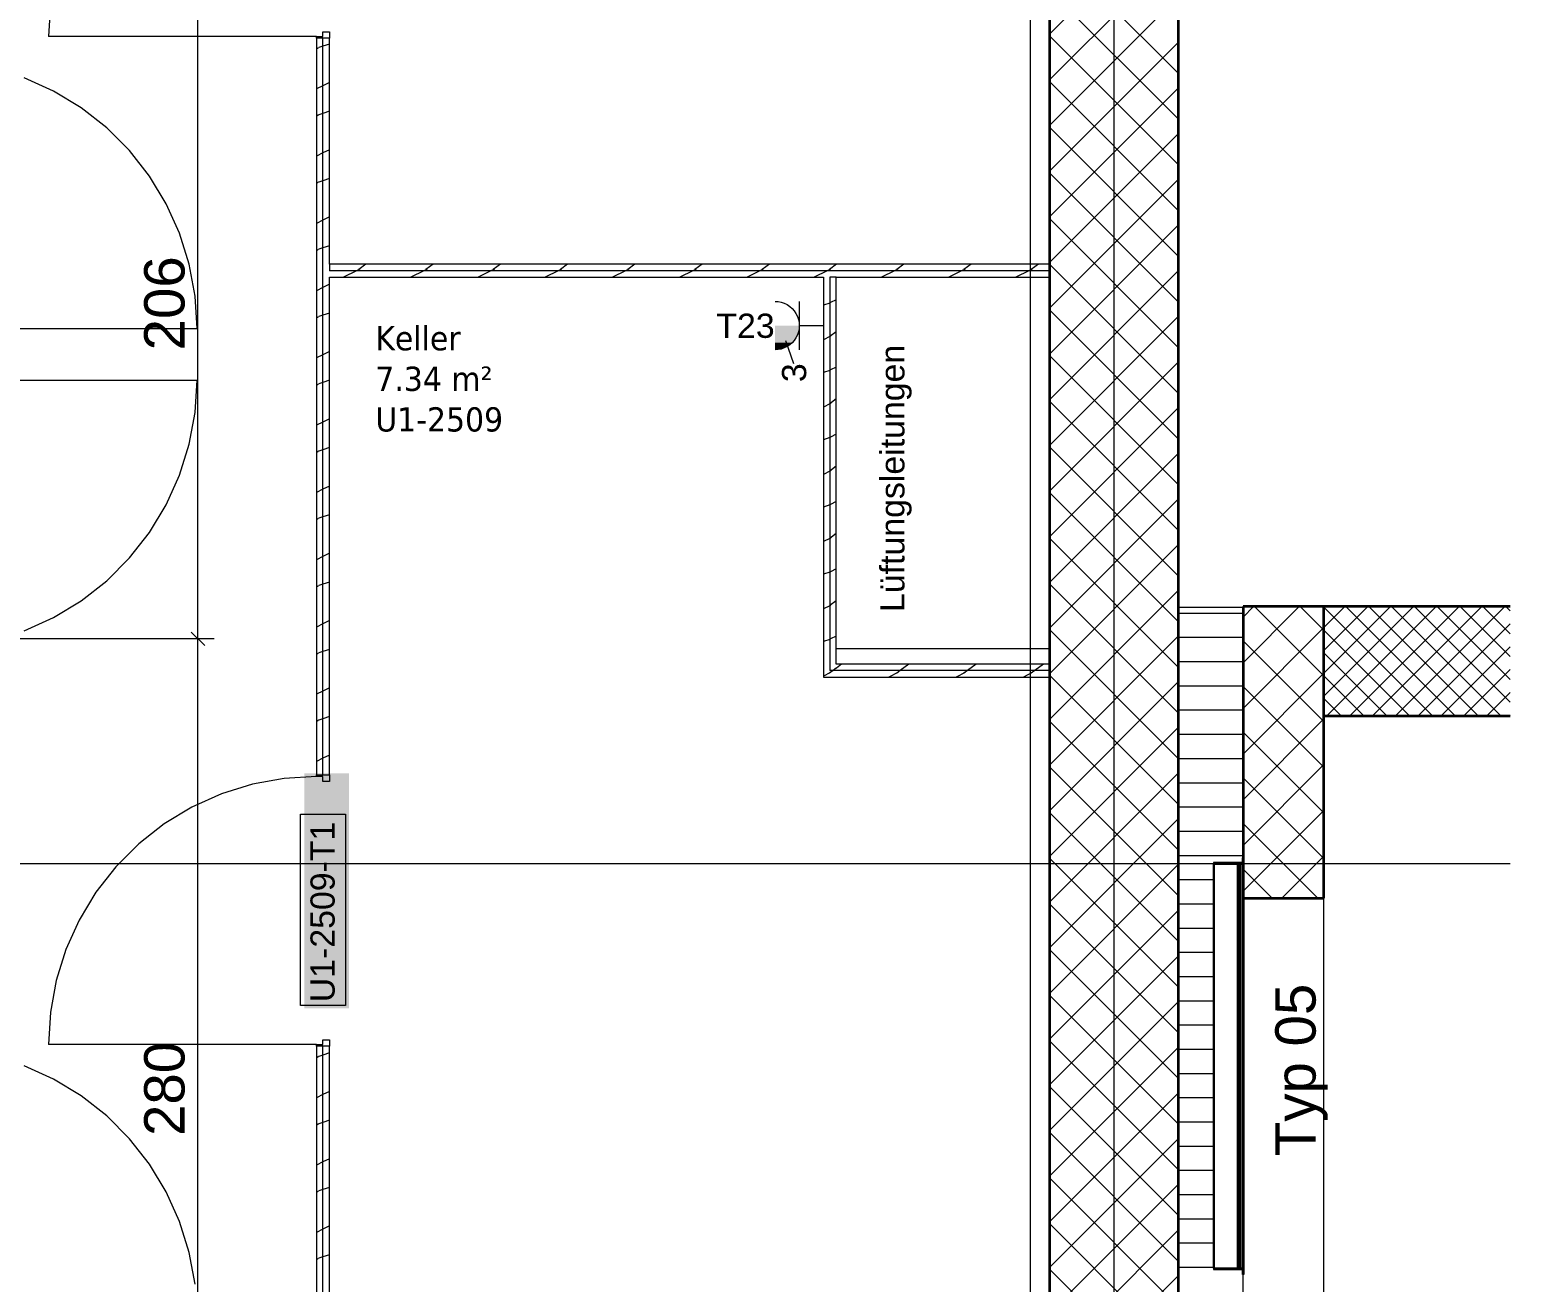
# Model space of a CAD drawing. Extents: x -1067 to 613, y -179 to 712.
# Drawn here: x 107.1 to 199.5, y -36.5 to 41 of the extents above; entities that cross this region are included whole.
import ezdxf
from ezdxf.lldxf.tags import DXFTag

# ---------------------------------------------------------------- set-up
doc = ezdxf.new("R2010")
doc.units = 0
doc.layers.get('0').update_dxf_attribs({"lineweight": 13})
for name, color, linetype, lineweight in [('A-AREA-____-IDEN', 7, 'Continuous', 5), ('A-DETL-____-THIN', 7, 'Continuous', 9), ('A-DOOR-____-IDEN', 7, 'Continuous', 5), ('A-DOOR-FRAM-MCUT', 7, 'Continuous', 9), ('A-DOOR-OPNG-OTLN', 7, 'Continuous', 9), ('A-FLOR-____-MCUT', 7, 'Continuous', 35), ('A-FLOR-____-OTLN', 7, 'Continuous', 9), ('A-FLOR-____-OVHD', 7, 'Strichpunkt - Fein', 9), ('A-WALL-____-MCUT', 7, 'Continuous', 35), ('A-WALL-____-PATT', 7, 'Continuous', 35), ('A-WALL-FNSH-MCUT', 7, 'Continuous', 35), ('E-LITE-EQPM-OTLN', 7, 'Continuous', 9), ('S-COLS-____-MCUT', 7, 'Continuous', 35), ('S-COLS-____-OTLN', 7, 'Continuous', 9), ('S-GRID-____-OTLN', 7, 'Continuous', 5), ('Text', 7, 'Continuous', 5)]:
    doc.layers.add(name, color=color, linetype=linetype, lineweight=lineweight)
for name, color, linetype, lineweight, true_color in [('A-DETL-____-OTLN', 5, 'Continuous', 9, 0x0000ff), ('EL01_VVV_Mass', 7, 'Continuous', 13, 0xb2b200), ('EL01_WAN_Kraft', 1, 'Continuous', 13, 0xff0000), ('EL01_WAN_Leuchten', 7, 'Continuous', 13, 0x0080ff), ('EL01_WAN_Leuchtentyp', 7, 'Continuous', 13, 0x0099ff)]:
    doc.layers.add(name, color=color, linetype=linetype, lineweight=lineweight, true_color=true_color)
doc.styles.get("Standard").update_dxf_attribs({"font": 'arial.ttf'})
tags = doc.linetypes.add('_Rasterlinie_', pattern=[0.375, 0.2, -0.05, 0.075, -0.05]).pattern_tags.tags
tags[10:11] = [DXFTag(74, 4), DXFTag(75, 0), DXFTag(340, '0'), DXFTag(46, 1.0), DXFTag(50, 0.0), DXFTag(44, 0.0), DXFTag(45, 0.0)]
tags[8:9] = [DXFTag(74, 4), DXFTag(75, 0), DXFTag(340, '0'), DXFTag(46, 1.0), DXFTag(50, 0.0), DXFTag(44, 0.0), DXFTag(45, 0.0)]
tags[6:7] = [DXFTag(74, 4), DXFTag(75, 0), DXFTag(340, '0'), DXFTag(46, 1.0), DXFTag(50, 0.0), DXFTag(44, 0.0), DXFTag(45, 0.0)]
tags[4:5] = [DXFTag(74, 4), DXFTag(75, 0), DXFTag(340, '0'), DXFTag(46, 1.0), DXFTag(50, 0.0), DXFTag(44, 0.0), DXFTag(45, 0.0)]
tags = doc.linetypes.add('Gestrichelt', pattern=[0.1, 0.05, -0.05]).pattern_tags.tags
tags[6:7] = [DXFTag(74, 4), DXFTag(75, 0), DXFTag(340, '0'), DXFTag(46, 1.0), DXFTag(50, 0.0), DXFTag(44, 0.0), DXFTag(45, 0.0)]
tags[4:5] = [DXFTag(74, 4), DXFTag(75, 0), DXFTag(340, '0'), DXFTag(46, 1.0), DXFTag(50, 0.0), DXFTag(44, 0.0), DXFTag(45, 0.0)]
tags = doc.linetypes.add('Strichpunkt - Fein', pattern=[0.2, 0.1, -0.05, 0, -0.05]).pattern_tags.tags
tags[10:11] = [DXFTag(74, 4), DXFTag(75, 0), DXFTag(340, '0'), DXFTag(46, 1.0), DXFTag(50, 0.0), DXFTag(44, 0.0), DXFTag(45, 0.0)]
tags[8:9] = [DXFTag(74, 4), DXFTag(75, 0), DXFTag(340, '0'), DXFTag(46, 1.0), DXFTag(50, 0.0), DXFTag(44, 0.0), DXFTag(45, 0.0)]
tags[6:7] = [DXFTag(74, 4), DXFTag(75, 0), DXFTag(340, '0'), DXFTag(46, 1.0), DXFTag(50, 0.0), DXFTag(44, 0.0), DXFTag(45, 0.0)]
tags[4:5] = [DXFTag(74, 4), DXFTag(75, 0), DXFTag(340, '0'), DXFTag(46, 1.0), DXFTag(50, 0.0), DXFTag(44, 0.0), DXFTag(45, 0.0)]

# ---------------------------------------------------------------- blocks, each defined once
blk = doc.blocks.new('Referenz-A0UNPC4Q6I', base_point=(-1062.181, -175.856))
at = {"layer": 'A-DETL-____-OTLN', "color": 0, "linetype": 'Gestrichelt', "ltscale": 0.13}
for p, q in [((169.103, 25.684), (169.103, 2.684)), ((157.103, 2.684), (170.303, 2.684))]:
    blk.add_line(p, q, dxfattribs=at)
at = {"layer": 'A-DETL-____-THIN', "color": 0, "linetype": 'Continuous', "ltscale": 0.13}
blk.add_line((187.303, 5.292), (187.303, -1.482), dxfattribs=at)
at = {"layer": 'A-DOOR-____-IDEN', "color": 0, "linetype": 'Continuous', "ltscale": 0.13}
for p, q in [((123.912, -19.408), (123.912, -7.568)), ((123.912, -7.568), (126.692, -7.568)), ((126.692, -7.568), (126.692, -19.408)), ((126.692, -19.408), (123.912, -19.408))]:
    blk.add_line(p, q, dxfattribs=at)
at = {"layer": 'A-DOOR-____-IDEN', "color": 7, "linetype": 'Continuous', "ltscale": 0.13, "true_color": 0xffffff}
for points in [[(124.155, -19.583), (126.914, -19.583), (124.155, -5.044)], [(126.914, -19.583), (124.155, -5.044), (126.914, -5.044)]]:
    blk.add_solid(points, dxfattribs=at)
at = {"layer": 'A-DOOR-FRAM-MCUT', "color": 0, "linetype": 'Continuous', "ltscale": 0.13}
for p, q in [((125.303, 40.884), (125.703, 40.884)), ((125.303, 40.584), (125.303, 40.884)), ((125.703, 40.884), (125.703, 40.484)), ((124.903, 40.584), (125.303, 40.584)), ((124.903, 40.484), (124.903, 40.584)), ((125.703, 40.484), (124.903, 40.484)), ((124.903, -5.134), (125.703, -5.134)), ((124.903, -5.234), (124.903, -5.134)), ((125.303, -5.234), (124.903, -5.234)), ((125.303, -5.534), (125.303, -5.234)), ((125.703, -5.534), (125.303, -5.534)), ((125.703, -5.134), (125.703, -5.534)), ((124.903, -21.834), (125.303, -21.834)), ((124.903, -21.934), (124.903, -21.834)), ((125.703, -21.934), (124.903, -21.934)), ((125.303, -21.534), (125.703, -21.534)), ((125.303, -21.834), (125.303, -21.534)), ((125.703, -21.534), (125.703, -21.934))]:
    blk.add_line(p, q, dxfattribs=at)
at = {"layer": 'A-DOOR-OPNG-OTLN', "color": 0, "linetype": 'Continuous', "ltscale": 0.13}
for p, q in [((108.424, 42.585), (108.303, 40.584)), ((124.903, 40.584), (108.303, 40.584)), ((108.617, 37.211), (106.789, 38.033)), ((110.333, 36.174), (108.617, 37.211)), ((111.911, 34.937), (110.333, 36.174)), ((113.328, 33.52), (111.911, 34.937)), ((114.565, 31.942), (113.328, 33.52)), ((115.602, 30.227), (114.565, 31.942)), ((116.424, 28.399), (115.602, 30.227)), ((117.021, 26.485), (116.424, 28.399)), ((117.382, 24.513), (117.021, 26.485)), ((117.503, 22.512), (117.382, 24.513)), ((100.903, 22.512), (117.503, 22.512)), ((100.903, 19.312), (117.503, 19.312)), ((117.382, 17.311), (117.503, 19.312)), ((117.021, 15.339), (117.382, 17.311)), ((116.424, 13.426), (117.021, 15.339)), ((115.602, 11.598), (116.424, 13.426)), ((114.565, 9.882), (115.602, 11.598)), ((113.328, 8.304), (114.565, 9.882)), ((111.911, 6.887), (113.328, 8.304)), ((110.333, 5.651), (111.911, 6.887)), ((108.617, 4.614), (110.333, 5.651)), ((106.789, 3.791), (108.617, 4.614)), ((122.902, -5.355), (120.93, -5.717)), ((124.903, -5.234), (122.902, -5.355)), ((119.017, -6.313), (117.189, -7.136)), ((120.93, -5.717), (119.017, -6.313)), ((117.189, -7.136), (115.473, -8.173)), ((115.473, -8.173), (113.895, -9.409)), ((113.895, -9.409), (112.478, -10.826)), ((112.478, -10.826), (111.241, -12.404)), ((111.241, -12.404), (110.204, -14.12)), ((110.204, -14.12), (109.382, -15.948)), ((109.382, -15.948), (108.785, -17.862)), ((108.785, -17.862), (108.424, -19.833)), ((108.424, -19.833), (108.303, -21.834)), ((124.903, -21.834), (108.303, -21.834)), ((108.617, -23.971), (106.789, -23.148)), ((110.333, -25.008), (108.617, -23.971)), ((111.911, -26.244), (110.333, -25.008)), ((113.328, -27.662), (111.911, -26.244)), ((114.565, -29.24), (113.328, -27.662)), ((115.602, -30.955), (114.565, -29.24)), ((116.424, -32.783), (115.602, -30.955)), ((117.021, -34.697), (116.424, -32.783)), ((117.382, -36.669), (117.021, -34.697))]:
    blk.add_line(p, q, dxfattribs=at)
at = {"layer": 'A-FLOR-____-MCUT', "color": 0, "linetype": 'Continuous', "ltscale": 0.35}
for p, q in [((198.844, 5.292), (187.303, 5.292)), ((187.303, -1.482), (198.844, -1.482))]:
    blk.add_line(p, q, dxfattribs=at)
at = {"layer": 'A-FLOR-____-OTLN', "color": 0, "linetype": 'Continuous', "ltscale": 0.13}
for p, q in [((187.303, 3.985), (188.609, 5.292)), ((187.303, 2.571), (190.024, 5.292)), ((187.303, 1.157), (191.438, 5.292)), ((187.303, -0.257), (192.852, 5.292)), ((194.03, -1.482), (187.303, 5.245)), ((187.492, -1.482), (194.266, 5.292)), ((195.444, -1.482), (188.67, 5.292)), ((188.907, -1.482), (195.68, 5.292)), ((196.858, -1.482), (190.085, 5.292)), ((190.321, -1.482), (197.095, 5.292)), ((198.273, -1.482), (191.499, 5.292)), ((191.735, -1.482), (198.509, 5.292)), ((198.844, -0.639), (192.913, 5.292)), ((198.844, 0.775), (194.327, 5.292)), ((198.844, 2.19), (195.741, 5.292)), ((198.844, 3.604), (197.156, 5.292)), ((198.844, 5.018), (198.57, 5.292)), ((192.616, -1.482), (187.303, 3.831)), ((193.149, -1.482), (198.844, 4.212)), ((194.563, -1.482), (198.844, 2.798)), ((191.201, -1.482), (187.303, 2.416)), ((189.787, -1.482), (187.303, 1.002)), ((195.978, -1.482), (198.844, 1.384)), ((188.373, -1.482), (187.303, -0.412)), ((197.392, -1.482), (198.844, -0.03)), ((198.806, -1.482), (198.844, -1.445))]:
    blk.add_line(p, q, dxfattribs=at)
at = {"layer": 'A-FLOR-____-OVHD', "color": 0, "linetype": 'Strichpunkt - Fein', "ltscale": 0.13}
blk.add_line((169.103, 85.779), (169.103, -171.085), dxfattribs=at)
at = {"layer": 'A-WALL-____-MCUT', "color": 0, "linetype": 'Continuous', "ltscale": 0.35}
for p, q in [((170.303, 86.084), (170.303, 26.084)), ((178.303, -171.085), (178.303, 86.031)), ((170.303, 26.084), (170.303, -48.334))]:
    blk.add_line(p, q, dxfattribs=at)
at = {"layer": 'A-WALL-____-MCUT', "color": 0, "linetype": 'Continuous', "lineweight": 9, "ltscale": 0.13}
for p, q in [((125.303, -5.134), (125.303, 40.484)), ((125.703, 26.484), (125.703, 26.084)), ((170.303, 26.084), (125.703, 26.084)), ((157.103, 25.684), (156.703, 25.684)), ((156.703, 25.684), (156.703, 1.326)), ((182.303, 5.238), (178.303, 5.238)), ((182.303, -171.085), (182.303, 5.238)), ((170.303, 1.326), (156.703, 1.326)), ((125.303, -48.734), (125.303, -21.934))]:
    blk.add_line(p, q, dxfattribs=at)
at = {"layer": 'A-WALL-____-PATT', "color": 0, "linetype": 'Continuous', "lineweight": 9, "ltscale": 0.13}
for p, q in [((170.303, 40.726), (178.303, 48.726)), ((178.303, 38.287), (170.303, 46.287)), ((170.303, 37.897), (178.303, 45.897)), ((178.303, 35.458), (170.303, 43.458)), ((170.303, 35.069), (178.303, 43.069)), ((178.303, 32.63), (170.303, 40.63)), ((125.018, 39.892), (124.903, 39.806)), ((125.303, 39.988), (125.055, 39.905)), ((125.703, 40.121), (125.303, 39.988)), ((170.303, 32.24), (178.303, 40.24)), ((125.303, 37.54), (124.903, 37.34)), ((125.703, 37.74), (125.303, 37.54)), ((178.303, 29.801), (170.303, 37.801)), ((170.303, 29.412), (178.303, 37.412)), ((125.019, 35.727), (124.903, 35.641)), ((125.303, 35.823), (125.055, 35.74)), ((125.703, 35.956), (125.303, 35.823)), ((178.303, 26.973), (170.303, 34.973)), ((170.303, 26.583), (178.303, 34.583)), ((125.303, 33.376), (124.903, 33.176)), ((125.703, 33.576), (125.303, 33.376)), ((125.019, 31.563), (124.903, 31.476)), ((125.303, 31.658), (125.055, 31.575)), ((125.703, 31.791), (125.303, 31.658)), ((178.303, 24.144), (170.303, 32.144)), ((170.303, 23.755), (178.303, 31.755)), ((125.303, 29.211), (124.903, 29.011)), ((125.703, 29.411), (125.303, 29.211)), ((178.303, 21.316), (170.303, 29.316)), ((170.303, 20.927), (178.303, 28.927)), ((125.02, 27.398), (124.903, 27.311)), ((125.303, 27.493), (125.055, 27.411)), ((125.703, 27.627), (125.303, 27.493)), ((127.38, 26.084), (126.58, 25.684)), ((127.592, 26.19), (127.38, 26.084)), ((127.966, 26.484), (127.519, 26.149)), ((131.545, 26.084), (130.745, 25.684)), ((131.757, 26.19), (131.545, 26.084)), ((132.131, 26.484), (131.684, 26.149)), ((135.71, 26.084), (134.91, 25.684)), ((135.921, 26.19), (135.71, 26.084)), ((136.296, 26.484), (135.85, 26.149)), ((139.875, 26.084), (139.075, 25.684)), ((140.086, 26.19), (139.875, 26.084)), ((140.461, 26.484), (140.015, 26.149)), ((144.04, 26.084), (143.24, 25.684)), ((144.251, 26.19), (144.04, 26.084)), ((144.626, 26.484), (144.18, 26.15)), ((148.205, 26.084), (147.405, 25.684)), ((148.416, 26.19), (148.205, 26.084)), ((148.791, 26.484), (148.346, 26.15)), ((152.37, 26.084), (151.57, 25.684)), ((152.581, 26.19), (152.37, 26.084)), ((152.956, 26.484), (152.511, 26.15)), ((156.534, 26.084), (155.734, 25.684)), ((156.746, 26.19), (156.534, 26.084)), ((157.121, 26.484), (156.676, 26.15)), ((160.699, 26.084), (159.899, 25.684)), ((160.911, 26.19), (160.699, 26.084)), ((161.286, 26.484), (160.842, 26.151)), ((164.864, 26.084), (164.064, 25.684)), ((165.076, 26.19), (164.864, 26.084)), ((165.451, 26.484), (165.007, 26.151)), ((169.029, 26.084), (168.229, 25.684)), ((169.241, 26.19), (169.029, 26.084)), ((169.616, 26.484), (169.172, 26.151)), ((178.303, 18.488), (170.303, 26.488)), ((170.303, 18.098), (178.303, 26.098)), ((125.303, 25.046), (124.903, 24.846)), ((125.703, 25.246), (125.303, 25.046)), ((156.703, 24.078), (156.303, 23.944)), ((156.71, 24.08), (156.703, 24.078)), ((157.103, 24.286), (156.746, 24.108)), ((125.02, 23.233), (124.903, 23.146)), ((125.303, 23.329), (125.056, 23.246)), ((125.703, 23.462), (125.303, 23.329)), ((178.303, 15.659), (170.303, 23.659)), ((170.303, 15.27), (178.303, 23.27)), ((157.103, 22.306), (156.703, 22.006)), ((156.703, 22.004), (156.303, 21.804)), ((156.703, 22.006), (156.677, 21.986)), ((156.746, 22.025), (156.703, 22.004)), ((125.303, 20.881), (124.903, 20.681)), ((125.703, 21.081), (125.303, 20.881)), ((178.303, 12.831), (170.303, 20.831)), ((170.303, 12.441), (178.303, 20.441)), ((156.703, 19.913), (156.303, 19.78)), ((156.71, 19.915), (156.703, 19.913)), ((157.103, 20.121), (156.746, 19.943)), ((125.021, 19.069), (124.903, 18.981)), ((125.303, 19.164), (125.056, 19.082)), ((125.703, 19.297), (125.303, 19.164)), ((156.703, 17.839), (156.303, 17.639)), ((156.703, 17.841), (156.677, 17.821)), ((157.103, 18.141), (156.703, 17.841)), ((156.746, 17.86), (156.703, 17.839)), ((178.303, 10.002), (170.303, 18.002)), ((170.303, 9.613), (178.303, 17.613)), ((125.303, 16.716), (124.903, 16.516)), ((125.703, 16.916), (125.303, 16.716)), ((156.703, 15.748), (156.303, 15.615)), ((156.711, 15.751), (156.703, 15.748)), ((157.103, 15.956), (156.745, 15.778)), ((125.021, 14.904), (124.903, 14.816)), ((125.303, 14.999), (125.056, 14.917)), ((125.703, 15.133), (125.303, 14.999)), ((178.303, 7.174), (170.303, 15.174)), ((170.303, 6.784), (178.303, 14.784)), ((157.103, 13.976), (156.703, 13.676)), ((156.703, 13.674), (156.303, 13.474)), ((156.703, 13.676), (156.678, 13.657)), ((156.745, 13.695), (156.703, 13.674)), ((125.303, 12.551), (124.903, 12.351)), ((125.703, 12.751), (125.303, 12.551)), ((178.303, 4.345), (170.303, 12.345)), ((156.703, 11.584), (156.303, 11.45)), ((156.711, 11.586), (156.703, 11.584)), ((157.103, 11.791), (156.745, 11.613)), ((170.303, 3.956), (178.303, 11.956)), ((125.022, 10.739), (124.903, 10.651)), ((125.303, 10.835), (125.056, 10.752)), ((125.703, 10.968), (125.303, 10.835)), ((156.703, 9.509), (156.303, 9.309)), ((156.703, 9.511), (156.678, 9.492)), ((157.103, 9.811), (156.703, 9.511)), ((156.745, 9.53), (156.703, 9.509)), ((178.303, 1.517), (170.303, 9.517)), ((125.303, 8.386), (124.903, 8.186)), ((125.703, 8.586), (125.303, 8.386)), ((170.303, 1.128), (178.303, 9.128)), ((156.703, 7.419), (156.303, 7.285)), ((156.711, 7.421), (156.703, 7.419)), ((157.103, 7.627), (156.745, 7.448)), ((125.022, 6.575), (124.903, 6.485)), ((125.303, 6.67), (125.056, 6.588)), ((125.703, 6.803), (125.303, 6.67)), ((178.303, -1.311), (170.303, 6.689)), ((157.103, 5.646), (156.703, 5.346)), ((170.303, -1.701), (178.303, 6.299)), ((156.703, 5.344), (156.303, 5.144)), ((156.703, 5.346), (156.679, 5.327)), ((156.745, 5.365), (156.703, 5.344)), ((178.303, 4.885), (182.303, 4.885)), ((125.303, 4.221), (124.903, 4.021)), ((125.703, 4.421), (125.303, 4.221)), ((178.303, -4.14), (170.303, 3.86)), ((156.703, 3.254), (156.303, 3.121)), ((156.711, 3.257), (156.703, 3.254)), ((157.103, 3.462), (156.745, 3.283)), ((170.303, -4.529), (178.303, 3.471)), ((178.303, 3.385), (182.303, 3.385)), ((125.022, 2.41), (124.903, 2.32)), ((125.303, 2.505), (125.056, 2.423)), ((125.703, 2.638), (125.303, 2.505)), ((178.303, 1.885), (182.303, 1.885)), ((156.703, 1.179), (156.303, 0.979)), ((156.703, 1.181), (156.679, 1.163)), ((156.897, 1.326), (156.705, 1.182)), ((156.745, 1.2), (156.705, 1.18)), ((157.103, 1.481), (156.897, 1.326)), ((157.43, 1.726), (157.107, 1.484)), ((160.91, 1.2), (160.361, 0.926)), ((161.062, 1.326), (160.844, 1.163)), ((161.595, 1.726), (161.062, 1.326)), ((165.075, 1.2), (164.526, 0.926)), ((165.227, 1.326), (165.01, 1.163)), ((165.76, 1.726), (165.227, 1.326)), ((169.24, 1.2), (168.691, 0.926)), ((169.392, 1.326), (169.175, 1.163)), ((169.925, 1.726), (169.392, 1.326)), ((178.303, -6.968), (170.303, 1.032)), ((125.303, 0.056), (124.903, -0.144)), ((125.703, 0.256), (125.303, 0.056)), ((170.303, -7.358), (178.303, 0.642)), ((178.303, 0.385), (182.303, 0.385)), ((125.023, -1.755), (124.903, -1.845)), ((125.303, -1.66), (125.057, -1.742)), ((125.703, -1.526), (125.303, -1.66)), ((178.303, -9.797), (170.303, -1.797)), ((178.303, -1.115), (182.303, -1.115)), ((170.303, -10.186), (178.303, -2.186)), ((178.303, -2.615), (182.303, -2.615)), ((125.303, -4.108), (124.903, -4.308)), ((125.703, -3.908), (125.303, -4.108)), ((178.303, -4.115), (182.303, -4.115)), ((178.303, -12.625), (170.303, -4.625)), ((170.303, -13.015), (178.303, -5.015)), ((178.303, -5.615), (182.303, -5.615)), ((178.303, -7.115), (182.303, -7.115)), ((178.303, -15.454), (170.303, -7.454)), ((170.303, -15.843), (178.303, -7.843)), ((178.303, -8.615), (182.303, -8.615)), ((178.303, -10.115), (182.303, -10.115)), ((178.303, -18.282), (170.303, -10.282)), ((170.303, -18.671), (178.303, -10.671)), ((178.303, -11.615), (180.503, -11.615)), ((178.303, -21.11), (170.303, -13.11)), ((170.303, -21.5), (178.303, -13.5)), ((178.303, -13.115), (180.503, -13.115)), ((178.303, -14.615), (180.503, -14.615)), ((178.303, -23.939), (170.303, -15.939)), ((170.303, -24.328), (178.303, -16.328)), ((178.303, -16.115), (180.503, -16.115)), ((178.303, -17.615), (180.503, -17.615)), ((178.303, -26.767), (170.303, -18.767)), ((170.303, -27.157), (178.303, -19.157)), ((178.303, -19.115), (180.503, -19.115)), ((178.303, -20.615), (180.503, -20.615)), ((178.303, -29.596), (170.303, -21.596)), ((170.303, -29.985), (178.303, -21.985)), ((178.303, -22.115), (180.503, -22.115)), ((125.025, -22.578), (124.903, -22.67)), ((125.303, -22.483), (125.058, -22.565)), ((125.703, -22.35), (125.303, -22.483)), ((178.303, -23.615), (180.503, -23.615)), ((125.703, -24.733), (125.303, -24.933)), ((178.303, -32.424), (170.303, -24.424)), ((170.303, -32.814), (178.303, -24.814)), ((125.303, -24.933), (124.903, -25.133)), ((178.303, -25.115), (180.503, -25.115)), ((125.026, -26.742), (124.903, -26.835)), ((125.303, -26.648), (125.058, -26.73)), ((125.703, -26.515), (125.303, -26.648)), ((178.303, -26.615), (180.503, -26.615)), ((178.303, -35.253), (170.303, -27.253)), ((170.303, -35.642), (178.303, -27.642)), ((178.303, -28.115), (180.503, -28.115)), ((125.303, -29.098), (124.903, -29.298)), ((125.703, -28.898), (125.303, -29.098)), ((178.303, -38.081), (170.303, -30.081)), ((178.303, -29.615), (180.503, -29.615)), ((125.026, -30.907), (124.903, -31)), ((125.303, -30.813), (125.058, -30.894)), ((125.703, -30.679), (125.303, -30.813)), ((170.303, -38.47), (178.303, -30.47)), ((178.303, -31.115), (180.503, -31.115)), ((125.703, -33.063), (125.303, -33.263)), ((178.303, -40.909), (170.303, -32.909)), ((178.303, -32.615), (180.503, -32.615)), ((125.303, -33.263), (124.903, -33.463)), ((170.303, -41.299), (178.303, -33.299)), ((178.303, -34.115), (180.503, -34.115)), ((125.027, -35.072), (124.903, -35.165)), ((125.303, -34.977), (125.058, -35.059)), ((125.703, -34.844), (125.303, -34.977)), ((178.303, -43.738), (170.303, -35.738)), ((178.303, -35.615), (180.503, -35.615)), ((170.303, -44.127), (178.303, -36.127))]:
    blk.add_line(p, q, dxfattribs=at)
at = {"layer": 'A-WALL-FNSH-MCUT', "color": 0, "linetype": 'Continuous', "lineweight": 9, "ltscale": 0.13}
for p, q in [((124.903, 40.484), (124.903, -5.134)), ((125.703, 40.484), (124.903, 40.484)), ((125.703, 26.484), (125.703, 40.484)), ((170.303, 26.484), (125.703, 26.484)), ((125.703, -5.134), (125.703, 25.684)), ((125.703, 25.684), (156.303, 25.684)), ((156.303, 25.684), (156.303, 0.926)), ((157.103, 25.684), (170.303, 25.684)), ((157.103, 1.726), (157.103, 25.684)), ((156.303, 0.926), (170.303, 0.926)), ((170.303, 1.726), (157.103, 1.726)), ((124.903, -5.134), (125.703, -5.134)), ((124.903, -21.934), (124.903, -48.734)), ((125.703, -21.934), (124.903, -21.934)), ((125.703, -47.934), (125.703, -21.934))]:
    blk.add_line(p, q, dxfattribs=at)
at = {"layer": 'E-LITE-EQPM-OTLN', "color": 0, "linetype": 'Continuous', "ltscale": 0.13}
for p, q in [((182.303, -10.567), (180.503, -10.567)), ((180.503, -10.667), (180.503, -10.567)), ((180.503, -10.567), (182.303, -10.567)), ((180.503, -35.767), (180.503, -10.567)), ((180.503, -10.667), (181.983, -10.667)), ((180.503, -35.667), (180.503, -10.667)), ((182.343, -10.667), (180.503, -10.667)), ((180.503, -35.667), (180.503, -10.667)), ((180.503, -10.667), (180.503, -35.667)), ((181.983, -10.667), (182.143, -10.667)), ((181.983, -35.667), (181.983, -10.667)), ((181.983, -10.667), (181.983, -35.667)), ((181.983, -10.667), (182.143, -10.667)), ((181.983, -10.667), (182.143, -10.667)), ((182.143, -10.667), (182.343, -10.667)), ((182.143, -35.667), (182.143, -10.667)), ((182.143, -10.667), (182.143, -35.667)), ((182.343, -10.272), (182.303, -10.272)), ((182.303, -10.567), (182.303, -10.272)), ((182.303, -10.272), (182.343, -10.272)), ((182.303, -10.272), (182.303, -36.061)), ((182.303, -10.667), (182.303, -10.567)), ((182.303, -35.767), (182.303, -10.567)), ((182.303, -10.567), (182.303, -10.667)), ((182.303, -35.667), (182.303, -10.667)), ((182.303, -10.667), (182.303, -35.667)), ((182.343, -36.061), (182.343, -10.272)), ((182.343, -10.272), (182.343, -10.667)), ((182.343, -35.667), (182.343, -10.667)), ((182.343, -10.667), (182.343, -35.667)), ((182.343, -35.667), (182.343, -10.667)), ((180.503, -35.667), (181.983, -35.667)), ((180.503, -35.767), (180.503, -35.667)), ((180.503, -35.667), (182.343, -35.667)), ((182.303, -35.767), (180.503, -35.767)), ((182.303, -35.767), (180.503, -35.767)), ((181.983, -35.667), (182.143, -35.667)), ((182.143, -35.667), (181.983, -35.667)), ((181.983, -35.667), (182.143, -35.667)), ((182.143, -35.667), (182.343, -35.667)), ((182.303, -35.767), (182.303, -35.667)), ((182.303, -35.667), (182.303, -35.767)), ((182.303, -36.061), (182.303, -35.767)), ((182.343, -35.667), (182.343, -36.061)), ((182.343, -36.061), (182.303, -36.061)), ((182.343, -36.061), (182.303, -36.061))]:
    blk.add_line(p, q, dxfattribs=at)
at = {"layer": 'S-COLS-____-MCUT', "color": 0, "linetype": 'Continuous', "ltscale": 0.35}
for p, q in [((187.303, 5.292), (182.303, 5.292)), ((182.303, 5.292), (182.303, -10.272)), ((187.303, -12.772), (187.303, 5.292)), ((182.303, -10.272), (182.303, -10.567)), ((182.303, -10.567), (182.303, -10.667)), ((182.303, -10.667), (182.303, -12.772)), ((182.303, -12.772), (182.343, -12.772)), ((182.343, -12.772), (187.303, -12.772))]:
    blk.add_line(p, q, dxfattribs=at)
at = {"layer": 'S-COLS-____-OTLN', "color": 0, "linetype": 'Continuous', "ltscale": 0.13}
for p, q in [((182.303, 4.642), (182.952, 5.292)), ((182.303, 1.814), (185.781, 5.292)), ((187.303, 1.002), (183.013, 5.292)), ((187.303, 3.831), (185.842, 5.292)), ((182.303, -1.015), (187.303, 3.985)), ((187.303, -1.826), (182.303, 3.174)), ((182.303, -3.843), (187.303, 1.157)), ((187.303, -4.655), (182.303, 0.345)), ((182.303, -6.671), (187.303, -1.671)), ((187.303, -7.483), (182.303, -2.483)), ((182.303, -9.5), (187.303, -4.5)), ((187.303, -10.311), (182.303, -5.311)), ((182.343, -12.288), (187.303, -7.328)), ((186.935, -12.772), (182.303, -8.14)), ((184.106, -12.772), (182.343, -11.008)), ((184.688, -12.772), (187.303, -10.157)), ((187.303, -136.433), (187.303, -12.772))]:
    blk.add_line(p, q, dxfattribs=at)
at = {"layer": 'S-GRID-____-OTLN', "color": 0, "linetype": '_Rasterlinie_', "ltscale": 0.13}
for p, q in [((174.303, -171.085), (174.303, 546.376)), ((-117.097, -10.624), (198.844, -10.624))]:
    blk.add_line(p, q, dxfattribs=at)
at = {"layer": 'A-AREA-____-IDEN', "color": 0, "linetype": 'Continuous', "ltscale": 0.13, "char_height": 1.5, "attachment_point": 1}
for s, insert in [('{\\W0.9;\\fVerdana;Keller}', (128.548, 22.656)), ('{\\W0.9;\\fVerdana;7.34 m²}', (128.548, 20.142)), ('{\\W0.9;\\fVerdana;U1-2509}', (128.548, 17.629))]:
    blk.add_mtext(s, dxfattribs=dict(at, insert=insert))
at = {"layer": 'A-DOOR-____-IDEN', "color": 0, "linetype": 'Continuous', "ltscale": 0.13, "insert": (124.53, -19.208), "char_height": 1.5, "attachment_point": 1, "rotation": 90}
blk.add_mtext('{\\fArial;U1-2509-T1}', dxfattribs=at)
at = {"layer": 'Text', "color": 0, "linetype": 'Continuous', "ltscale": 0.13, "insert": (159.821, 4.954), "char_height": 1.5, "attachment_point": 1, "rotation": 90}
blk.add_mtext('{\\fArial;Lüftungsleitungen}', dxfattribs=at)
blk = doc.blocks.new('IfcFlowTerminal-A0UNPCGK6I', base_point=(180.465, -36.061))
at = {"color": 0, "lineweight": -2}
for p, q in [((182.265, -10.567), (180.465, -10.567)), ((180.465, -10.567), (180.465, -35.767)), ((182.265, -10.567), (180.465, -10.567)), ((180.465, -10.567), (180.465, -10.567)), ((180.465, -10.567), (180.465, -35.767)), ((180.465, -35.667), (180.465, -10.667)), ((180.465, -10.667), (182.305, -10.667)), ((180.465, -10.667), (180.465, -10.667)), ((180.465, -10.667), (182.305, -10.667)), ((180.465, -10.667), (180.465, -35.667)), ((181.945, -10.667), (181.945, -10.667)), ((181.945, -10.667), (181.945, -35.667)), ((181.945, -35.667), (181.945, -10.667)), ((182.105, -10.667), (181.945, -10.667)), ((181.945, -10.667), (182.105, -10.667)), ((182.105, -10.667), (182.105, -35.667)), ((182.105, -35.667), (182.105, -10.667)), ((182.105, -10.667), (182.105, -10.667)), ((182.305, -10.272), (182.265, -10.272)), ((182.265, -10.272), (182.265, -36.061)), ((182.305, -10.272), (182.265, -10.272)), ((182.265, -10.272), (182.265, -10.272)), ((182.265, -36.061), (182.265, -10.272)), ((182.265, -35.767), (182.265, -10.567)), ((182.265, -10.567), (182.265, -10.567)), ((182.265, -10.567), (182.265, -35.767)), ((182.305, -36.061), (182.305, -10.272)), ((182.305, -10.272), (182.305, -10.272)), ((182.305, -10.272), (182.305, -36.061)), ((182.305, -10.667), (182.305, -35.667)), ((182.305, -10.667), (182.305, -10.667)), ((182.305, -10.667), (182.305, -35.667)), ((180.465, -35.667), (180.465, -35.667)), ((180.465, -35.667), (182.305, -35.667)), ((182.305, -35.667), (180.465, -35.667)), ((182.265, -35.767), (180.465, -35.767)), ((180.465, -35.767), (180.465, -35.767)), ((180.465, -35.767), (182.265, -35.767)), ((181.945, -35.667), (181.945, -35.667)), ((181.945, -35.667), (182.105, -35.667)), ((181.945, -35.667), (182.105, -35.667)), ((182.105, -35.667), (182.105, -35.667)), ((182.265, -35.767), (182.265, -35.767)), ((182.305, -35.667), (182.305, -35.667)), ((182.305, -36.061), (182.265, -36.061)), ((182.265, -36.061), (182.265, -36.061)), ((182.265, -36.061), (182.305, -36.061)), ((182.305, -36.061), (182.305, -36.061))]:
    blk.add_line(p, q, dxfattribs=at)
blk = doc.blocks.new('Maß-A0UNPCGQ6I', base_point=(104.011, -53.132))
at = {"color": 0, "lineweight": -2}
for p, q in [((117.15, 3.712), (117.977, 2.885)), ((118.563, 3.298), (104.011, 3.298)), ((117.563, -52.718), (117.563, 3.298)), ((117.15, -52.305), (117.977, -53.132)), ((118.563, -52.718), (104.011, -52.718))]:
    blk.add_line(p, q, dxfattribs=at)
at = {"color": 0, "lineweight": -2, "insert": (114.23, -27.491), "char_height": 2.5, "attachment_point": 1, "rotation": 90}
blk.add_mtext('{\\fArial;280}', dxfattribs=at)
blk = doc.blocks.new('MText-A0UNPCQE6I', base_point=(184.292, -28.739))
at = {"color": 0, "linetype": 'ByBlock', "lineweight": -2, "ltscale": 0.13, "insert": (184.292, -28.739), "char_height": 2.5, "attachment_point": 1, "rotation": 90}
blk.add_mtext('{\\fArial;Typ 05}', dxfattribs=at)
blk = doc.blocks.new('Maß-A0UNPCQY6I', base_point=(104.011, 2.885))
at = {"color": 0, "lineweight": -2}
for p, q in [((118.563, 44.573), (104.011, 44.573)), ((117.15, 44.986), (117.977, 44.159)), ((117.563, 3.298), (117.563, 44.573)), ((117.15, 3.712), (117.977, 2.885)), ((118.563, 3.298), (104.011, 3.298))]:
    blk.add_line(p, q, dxfattribs=at)
at = {"color": 0, "lineweight": -2, "insert": (114.23, 21.152), "char_height": 2.5, "attachment_point": 1, "rotation": 90}
blk.add_mtext('{\\fArial;206}', dxfattribs=at)
blk = doc.blocks.new('Steckdose T23_ AP_ 3-fach-A0UNPD2C6I', base_point=(149.673, 19.185))
at = {"color": 0, "lineweight": -2}
for p, q in [((153.305, 24.184), (153.501, 24.171)), ((153.501, 24.171), (153.693, 24.133)), ((153.693, 24.133), (153.879, 24.07)), ((153.879, 24.07), (154.055, 23.983)), ((154.805, 24.184), (154.805, 21.184)), ((154.055, 23.983), (154.218, 23.874)), ((154.218, 23.874), (154.366, 23.745)), ((154.366, 23.745), (154.495, 23.597)), ((154.495, 23.597), (154.604, 23.434)), ((154.604, 23.434), (154.691, 23.258)), ((154.691, 23.258), (154.754, 23.073)), ((154.754, 22.296), (154.691, 22.11)), ((154.754, 23.073), (154.792, 22.88)), ((154.792, 22.489), (154.754, 22.296)), ((154.792, 22.88), (154.805, 22.684)), ((154.805, 22.684), (154.792, 22.489)), ((154.805, 22.684), (156.305, 22.684)), ((153.693, 21.235), (153.501, 21.197)), ((153.879, 21.299), (153.693, 21.235)), ((154.055, 21.385), (153.879, 21.299)), ((153.951, 21.758), (154.459, 20.342)), ((154.218, 21.494), (154.055, 21.385)), ((154.366, 21.624), (154.218, 21.494)), ((154.495, 21.771), (154.366, 21.624)), ((154.604, 21.934), (154.495, 21.771)), ((154.691, 22.11), (154.604, 21.934)), ((153.501, 21.197), (153.305, 21.184))]:
    blk.add_line(p, q, dxfattribs=at)
for points in [[(154.754, 22.296), (153.305, 22.296), (154.805, 22.684)], [(153.305, 22.296), (154.805, 22.684), (153.305, 22.684)], [(154.604, 21.934), (153.305, 21.934), (154.754, 22.296)], [(153.305, 21.934), (154.754, 22.296), (153.305, 22.296)], [(154.366, 21.624), (153.305, 21.624), (154.604, 21.934)], [(153.305, 21.624), (154.604, 21.934), (153.305, 21.934)], [(154.055, 21.385), (153.305, 21.385), (154.366, 21.624)], [(153.305, 21.385), (154.366, 21.624), (153.305, 21.624)], [(153.693, 21.235), (153.305, 21.235), (154.055, 21.385)], [(153.305, 21.235), (154.055, 21.385), (153.305, 21.385)], [(153.305, 21.184), (153.693, 21.235), (153.305, 21.235)]]:
    blk.add_solid(points, dxfattribs=at)
at = {"color": 0, "lineweight": -2, "insert": (149.673, 23.426), "char_height": 1.5, "attachment_point": 1}
blk.add_mtext('{\\fArial;T23}', dxfattribs=at)
at = {"color": 0, "lineweight": -2, "insert": (153.736, 19.185), "char_height": 1.5, "attachment_point": 1, "rotation": 90}
blk.add_mtext('{\\fArial;3}', dxfattribs=at)
blk = doc.blocks.new('Maß-A0UNPD3I6I', base_point=(186.891, -42.055))
at = {"color": 0, "lineweight": -2}
for p, q in [((187.305, -42.055), (187.305, -12.772)), ((187.719, -40.642), (186.891, -41.469)), ((187.305, -41.055), (198.844, -41.055))]:
    blk.add_line(p, q, dxfattribs=at)
at = {"color": 0, "lineweight": -2, "insert": (198.598, -37.722), "char_height": 2.5, "attachment_point": 1}
blk.add_mtext('{\\fArial;139}', dxfattribs=at)

msp = doc.modelspace()

# ---------------------------------------------------------------- block references
at = {"color": 9, "lineweight": 25, "ltscale": 0.25, "true_color": 0xc0c0c0}
msp.add_blockref('Referenz-A0UNPC4Q6I', (-1062.181, -175.856), dxfattribs=at)
at = {"layer": 'EL01_VVV_Mass', "linetype": 'Continuous', "ltscale": 0.13}
for name, p in [('Maß-A0UNPCQY6I', (104.011, 2.885)), ('Maß-A0UNPCGQ6I', (104.011, -53.132)), ('Maß-A0UNPD3I6I', (186.891, -42.055))]:
    msp.add_blockref(name, p, dxfattribs=at)
at = {"layer": 'EL01_WAN_Kraft', "color": 1, "linetype": 'Continuous', "ltscale": 0.13, "true_color": 0xff0000}
msp.add_blockref('Steckdose T23_ AP_ 3-fach-A0UNPD2C6I', (149.673, 19.185), dxfattribs=at)
at = {"layer": 'EL01_WAN_Leuchten', "ltscale": 0.13}
msp.add_blockref('IfcFlowTerminal-A0UNPCGK6I', (180.465, -36.061), dxfattribs=at)
at = {"layer": 'EL01_WAN_Leuchtentyp', "ltscale": 0.13}
msp.add_blockref('MText-A0UNPCQE6I', (184.292, -28.739), dxfattribs=at)

doc.saveas('drawing.dxf')
